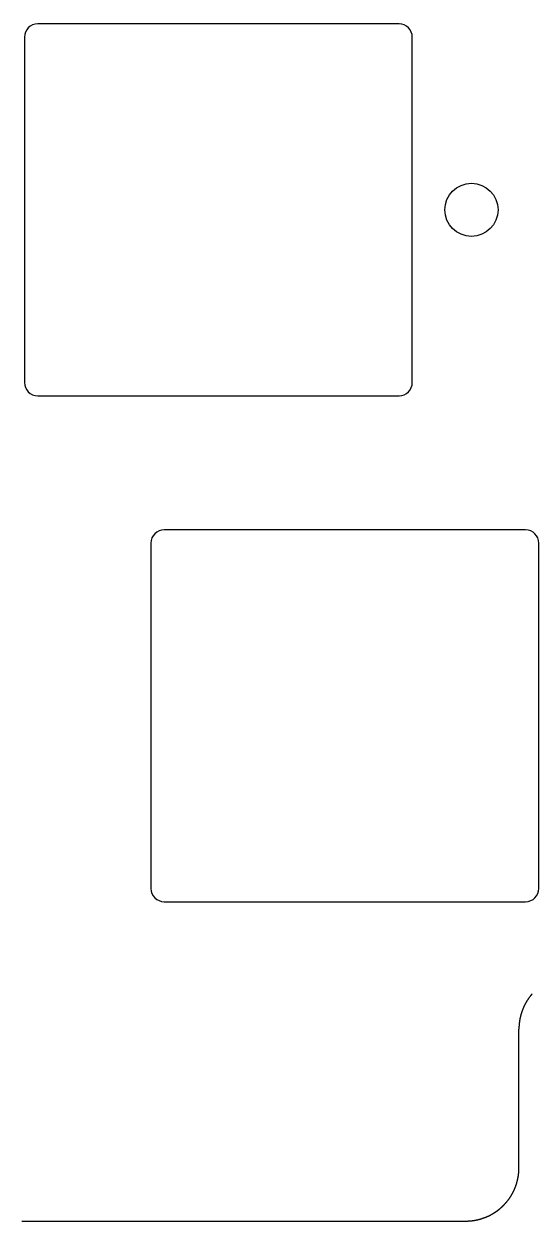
# Model space of a CAD drawing. Header units: millimetres. Extents: x -10 to 277, y -95 to 18.
# Drawn here: x 16.5 to 35.62, y -95.23 to -50.15 of the extents above; entities that cross this region are included whole.
import ezdxf

# ---------------------------------------------------------------- set-up
doc = ezdxf.new("R2010")
doc.units = ezdxf.units.MM
doc.header["$MEASUREMENT"] = 0
doc.layers.get('0').update_dxf_attribs({"linetype": 'CONTINUOUS'})
doc.layers.add('Edge.Cuts', color=53, linetype='CONTINUOUS')

msp = doc.modelspace()

# ---------------------------------------------------------------- linework, layer by layer
for points in [[(16.5125, -50.65), (16.5125, -63.65, 0.414212391), (17.0125, -64.15), (30.6125, -64.15, 0.414213562), (31.1125, -63.65), (31.1125, -50.65, 0.414213562), (30.6125, -50.15), (17.0125, -50.15, 0.414212391)], [(21.275, -69.7), (21.275, -82.7, 0.414212391), (21.775, -83.2), (35.375, -83.2, 0.414213562), (35.875, -82.7), (35.875, -69.7, 0.414213562), (35.375, -69.2), (21.775, -69.2, 0.414212391)]]:
    msp.add_lwpolyline(points, format="xyb", close=True)
msp.add_circle((33.3375, -57.15), 1)
at = {"layer": 'Edge.Cuts', "linetype": 'Continuous'}
for p, q in [((35.39551, -86.990192), (35.389194, -87.001149)), ((35.401896, -86.979276), (35.39551, -86.990192)), ((35.408351, -86.9684), (35.401896, -86.979276)), ((35.414874, -86.957566), (35.408351, -86.9684)), ((35.421466, -86.946773), (35.414874, -86.957566)), ((35.428125, -86.936022), (35.421466, -86.946773)), ((35.434852, -86.925314), (35.428125, -86.936022)), ((35.441647, -86.914649), (35.434852, -86.925314)), ((35.448509, -86.904028), (35.441647, -86.914649)), ((35.455437, -86.89345), (35.448509, -86.904028)), ((35.462433, -86.882916), (35.455437, -86.89345)), ((35.469494, -86.872427), (35.462433, -86.882916)), ((35.476622, -86.861983), (35.469494, -86.872427)), ((35.483816, -86.851584), (35.476622, -86.861983)), ((35.491075, -86.841232), (35.483816, -86.851584)), ((35.498399, -86.830925), (35.491075, -86.841232)), ((35.505789, -86.820665), (35.498399, -86.830925)), ((35.513243, -86.810452), (35.505789, -86.820665)), ((35.520761, -86.800287), (35.513243, -86.810452)), ((35.528344, -86.790169), (35.520761, -86.800287)), ((35.53599, -86.7801), (35.528344, -86.790169)), ((35.5437, -86.770079), (35.53599, -86.7801)), ((35.551474, -86.760107), (35.5437, -86.770079)), ((35.55931, -86.750184), (35.551474, -86.760107)), ((35.567209, -86.740311), (35.55931, -86.750184)), ((35.57517, -86.730487), (35.567209, -86.740311)), ((35.583194, -86.720715), (35.57517, -86.730487)), ((35.591279, -86.710993), (35.583194, -86.720715)), ((35.599426, -86.701322), (35.591279, -86.710993)), ((35.607634, -86.691702), (35.599426, -86.701322)), ((35.615903, -86.682134), (35.607634, -86.691702)), ((35.624232, -86.672618), (35.615903, -86.682134)), ((35.202594, -87.442917), (35.200859, -87.449)), ((35.204349, -87.43684), (35.202594, -87.442917)), ((35.206122, -87.430769), (35.204349, -87.43684)), ((35.207915, -87.424703), (35.206122, -87.430769)), ((35.209728, -87.418643), (35.207915, -87.424703)), ((35.211559, -87.412589), (35.209728, -87.418643)), ((35.21341, -87.40654), (35.211559, -87.412589)), ((35.215279, -87.400497), (35.21341, -87.40654)), ((35.217168, -87.394461), (35.215279, -87.400497)), ((35.219076, -87.38843), (35.217168, -87.394461)), ((35.221003, -87.382405), (35.219076, -87.38843)), ((35.222949, -87.376386), (35.221003, -87.382405)), ((35.224914, -87.370374), (35.222949, -87.376386)), ((35.226898, -87.364368), (35.224914, -87.370374)), ((35.228901, -87.358368), (35.226898, -87.364368)), ((35.230923, -87.352374), (35.228901, -87.358368)), ((35.232964, -87.346387), (35.230923, -87.352374)), ((35.235024, -87.340406), (35.232964, -87.346387)), ((35.237102, -87.334432), (35.235024, -87.340406)), ((35.2392, -87.328464), (35.237102, -87.334432)), ((35.241316, -87.322503), (35.2392, -87.328464)), ((35.243452, -87.316548), (35.241316, -87.322503)), ((35.245606, -87.310601), (35.243452, -87.316548)), ((35.247779, -87.30466), (35.245606, -87.310601)), ((35.249971, -87.298726), (35.247779, -87.30466)), ((35.252181, -87.292799), (35.249971, -87.298726)), ((35.25441, -87.286879), (35.252181, -87.292799)), ((35.256658, -87.280967), (35.25441, -87.286879)), ((35.258925, -87.275061), (35.256658, -87.280967)), ((35.26121, -87.269162), (35.258925, -87.275061)), ((35.263514, -87.263271), (35.26121, -87.269162)), ((35.265837, -87.257387), (35.263514, -87.263271)), ((35.268178, -87.251511), (35.265837, -87.257387)), ((35.270538, -87.245642), (35.268178, -87.251511)), ((35.272916, -87.23978), (35.270538, -87.245642)), ((35.275313, -87.233926), (35.272916, -87.23978)), ((35.277728, -87.22808), (35.275313, -87.233926)), ((35.282614, -87.21641), (35.277728, -87.22808)), ((35.287573, -87.204771), (35.282614, -87.21641)), ((35.292606, -87.193164), (35.287573, -87.204771)), ((35.297713, -87.18159), (35.292606, -87.193164)), ((35.302892, -87.170048), (35.297713, -87.18159)), ((35.308144, -87.158539), (35.302892, -87.170048)), ((35.313469, -87.147063), (35.308144, -87.158539)), ((35.318866, -87.135622), (35.313469, -87.147063)), ((35.324335, -87.124215), (35.318866, -87.135622)), ((35.329876, -87.112843), (35.324335, -87.124215)), ((35.335489, -87.101507), (35.329876, -87.112843)), ((35.341174, -87.090206), (35.335489, -87.101507)), ((35.346929, -87.078942), (35.341174, -87.090206)), ((35.352756, -87.067715), (35.346929, -87.078942)), ((35.358653, -87.056525), (35.352756, -87.067715)), ((35.364621, -87.045372), (35.358653, -87.056525)), ((35.37066, -87.034258), (35.364621, -87.045372)), ((35.376768, -87.023183), (35.37066, -87.034258)), ((35.382946, -87.012146), (35.376768, -87.023183)), ((35.389194, -87.001149), (35.382946, -87.012146)), ((35.127361, -87.897402), (35.127064, -87.903723)), ((35.127678, -87.891084), (35.127361, -87.897402)), ((35.128016, -87.884766), (35.127678, -87.891084)), ((35.128373, -87.87845), (35.128016, -87.884766)), ((35.12875, -87.872135), (35.128373, -87.87845)), ((35.129147, -87.865822), (35.12875, -87.872135)), ((35.129564, -87.859509), (35.129147, -87.865822)), ((35.130001, -87.8532), (35.129564, -87.859509)), ((35.130458, -87.84689), (35.130001, -87.8532)), ((35.130935, -87.840583), (35.130458, -87.84689)), ((35.131432, -87.834277), (35.130935, -87.840583)), ((35.131949, -87.827973), (35.131432, -87.834277)), ((35.132485, -87.82167), (35.131949, -87.827973)), ((35.133042, -87.815371), (35.132485, -87.82167)), ((35.133619, -87.809072), (35.133042, -87.815371)), ((35.134215, -87.802776), (35.133619, -87.809072)), ((35.134831, -87.796481), (35.134215, -87.802776)), ((35.135468, -87.790189), (35.134831, -87.796481)), ((35.136124, -87.783898), (35.135468, -87.790189)), ((35.1368, -87.77761), (35.136124, -87.783898)), ((35.137496, -87.771324), (35.1368, -87.77761)), ((35.138212, -87.765041), (35.137496, -87.771324)), ((35.138947, -87.758759), (35.138212, -87.765041)), ((35.139703, -87.75248), (35.138947, -87.758759)), ((35.140478, -87.746203), (35.139703, -87.75248)), ((35.141274, -87.73993), (35.140478, -87.746203)), ((35.142089, -87.733658), (35.141274, -87.73993)), ((35.142924, -87.72739), (35.142089, -87.733658)), ((35.143779, -87.721123), (35.142924, -87.72739)), ((35.144653, -87.714861), (35.143779, -87.721123)), ((35.145548, -87.7086), (35.144653, -87.714861)), ((35.146462, -87.702343), (35.145548, -87.7086)), ((35.147396, -87.696088), (35.146462, -87.702343)), ((35.148349, -87.689836), (35.147396, -87.696088)), ((35.149323, -87.683587), (35.148349, -87.689836)), ((35.150316, -87.677342), (35.149323, -87.683587)), ((35.151329, -87.6711), (35.150316, -87.677342)), ((35.152362, -87.664861), (35.151329, -87.6711)), ((35.153415, -87.658625), (35.152362, -87.664861)), ((35.154487, -87.652393), (35.153415, -87.658625)), ((35.155579, -87.646164), (35.154487, -87.652393)), ((35.156691, -87.639939), (35.155579, -87.646164)), ((35.157822, -87.633716), (35.156691, -87.639939)), ((35.158973, -87.627498), (35.157822, -87.633716)), ((35.160144, -87.621283), (35.158973, -87.627498)), ((35.161334, -87.615072), (35.160144, -87.621283)), ((35.162544, -87.608865), (35.161334, -87.615072)), ((35.163774, -87.602662), (35.162544, -87.608865)), ((35.165023, -87.596462), (35.163774, -87.602662)), ((35.166292, -87.590267), (35.165023, -87.596462)), ((35.167581, -87.584075), (35.166292, -87.590267)), ((35.168889, -87.577888), (35.167581, -87.584075)), ((35.170216, -87.571704), (35.168889, -87.577888)), ((35.171564, -87.565525), (35.170216, -87.571704)), ((35.17293, -87.55935), (35.171564, -87.565525)), ((35.174317, -87.55318), (35.17293, -87.55935)), ((35.175723, -87.547013), (35.174317, -87.55318)), ((35.177148, -87.540852), (35.175723, -87.547013)), ((35.178593, -87.534694), (35.177148, -87.540852)), ((35.180057, -87.528542), (35.178593, -87.534694)), ((35.181541, -87.522393), (35.180057, -87.528542)), ((35.183044, -87.51625), (35.181541, -87.522393)), ((35.184567, -87.510111), (35.183044, -87.51625)), ((35.186109, -87.503978), (35.184567, -87.510111)), ((35.18767, -87.497849), (35.186109, -87.503978)), ((35.189251, -87.491725), (35.18767, -87.497849)), ((35.190851, -87.485605), (35.189251, -87.491725)), ((35.192471, -87.479492), (35.190851, -87.485605)), ((35.19411, -87.473383), (35.192471, -87.479492)), ((35.195768, -87.467279), (35.19411, -87.473383)), ((35.197446, -87.46118), (35.195768, -87.467279)), ((35.199142, -87.455088), (35.197446, -87.46118)), ((35.200859, -87.449), (35.199142, -87.455088)), ((35.125001, -87.992292), (35.125, -87.9946)), ((35.125, -93.226), (35.125, -87.9946)), ((35.125019, -87.98596), (35.125001, -87.992292)), ((35.125056, -87.979631), (35.125019, -87.98596)), ((35.125113, -87.973301), (35.125056, -87.979631)), ((35.125191, -87.966973), (35.125113, -87.973301)), ((35.125288, -87.960643), (35.125191, -87.966973)), ((35.125405, -87.954316), (35.125288, -87.960643)), ((35.125543, -87.947988), (35.125405, -87.954316)), ((35.1257, -87.941663), (35.125543, -87.947988)), ((35.125877, -87.935336), (35.1257, -87.941663)), ((35.126075, -87.929012), (35.125877, -87.935336)), ((35.126292, -87.922688), (35.126075, -87.929012)), ((35.126529, -87.916365), (35.126292, -87.922688)), ((35.126787, -87.910043), (35.126529, -87.916365)), ((35.127064, -87.903723), (35.126787, -87.910043)), ((35.123213, -93.310557), (35.123471, -93.304235)), ((35.123471, -93.304235), (35.123708, -93.297912)), ((35.123708, -93.297912), (35.123925, -93.291588)), ((35.123925, -93.291588), (35.124123, -93.285264)), ((35.124123, -93.285264), (35.1243, -93.278937)), ((35.1243, -93.278937), (35.124457, -93.272612)), ((35.124457, -93.272612), (35.124595, -93.266284)), ((35.124595, -93.266284), (35.124712, -93.259957)), ((35.124712, -93.259957), (35.124809, -93.253627)), ((35.124809, -93.253627), (35.124887, -93.247299)), ((35.124887, -93.247299), (35.124944, -93.240969)), ((35.124944, -93.240969), (35.124981, -93.23464)), ((35.124981, -93.23464), (35.124999, -93.228308)), ((35.124999, -93.228308), (35.125, -93.226)), ((35.052554, -93.75942), (35.054232, -93.753321)), ((35.054232, -93.753321), (35.05589, -93.747217)), ((35.05589, -93.747217), (35.057529, -93.741108)), ((35.057529, -93.741108), (35.059149, -93.734995)), ((35.059149, -93.734995), (35.060749, -93.728875)), ((35.060749, -93.728875), (35.06233, -93.722751)), ((35.06233, -93.722751), (35.063891, -93.716622)), ((35.063891, -93.716622), (35.065433, -93.710489)), ((35.065433, -93.710489), (35.066956, -93.70435)), ((35.066956, -93.70435), (35.068459, -93.698207)), ((35.068459, -93.698207), (35.069943, -93.692058)), ((35.069943, -93.692058), (35.071407, -93.685906)), ((35.071407, -93.685906), (35.072852, -93.679748)), ((35.072852, -93.679748), (35.074277, -93.673587)), ((35.074277, -93.673587), (35.075683, -93.66742)), ((35.075683, -93.66742), (35.07707, -93.66125)), ((35.07707, -93.66125), (35.078436, -93.655075)), ((35.078436, -93.655075), (35.079784, -93.648896)), ((35.079784, -93.648896), (35.081111, -93.642712)), ((35.081111, -93.642712), (35.082419, -93.636525)), ((35.082419, -93.636525), (35.083708, -93.630333)), ((35.083708, -93.630333), (35.084977, -93.624138)), ((35.084977, -93.624138), (35.086226, -93.617938)), ((35.086226, -93.617938), (35.087456, -93.611735)), ((35.087456, -93.611735), (35.088666, -93.605528)), ((35.088666, -93.605528), (35.089856, -93.599317)), ((35.089856, -93.599317), (35.091027, -93.593102)), ((35.091027, -93.593102), (35.092178, -93.586884)), ((35.092178, -93.586884), (35.093309, -93.580661)), ((35.093309, -93.580661), (35.094421, -93.574436)), ((35.094421, -93.574436), (35.095513, -93.568207)), ((35.095513, -93.568207), (35.096585, -93.561975)), ((35.096585, -93.561975), (35.097638, -93.555739)), ((35.097638, -93.555739), (35.098671, -93.5495)), ((35.098671, -93.5495), (35.099684, -93.543258)), ((35.099684, -93.543258), (35.100677, -93.537013)), ((35.100677, -93.537013), (35.101651, -93.530764)), ((35.101651, -93.530764), (35.102604, -93.524512)), ((35.102604, -93.524512), (35.103538, -93.518257)), ((35.103538, -93.518257), (35.104452, -93.512)), ((35.104452, -93.512), (35.105347, -93.505739)), ((35.105347, -93.505739), (35.106221, -93.499477)), ((35.106221, -93.499477), (35.107076, -93.49321)), ((35.107076, -93.49321), (35.107911, -93.486942)), ((35.107911, -93.486942), (35.108726, -93.48067)), ((35.108726, -93.48067), (35.109522, -93.474397)), ((35.109522, -93.474397), (35.110297, -93.46812)), ((35.110297, -93.46812), (35.111053, -93.461841)), ((35.111053, -93.461841), (35.111788, -93.455559)), ((35.111788, -93.455559), (35.112504, -93.449276)), ((35.112504, -93.449276), (35.1132, -93.44299)), ((35.1132, -93.44299), (35.113876, -93.436702)), ((35.113876, -93.436702), (35.114532, -93.430411)), ((35.114532, -93.430411), (35.115169, -93.424119)), ((35.115169, -93.424119), (35.115785, -93.417824)), ((35.115785, -93.417824), (35.116381, -93.411528)), ((35.116381, -93.411528), (35.116958, -93.405229)), ((35.116958, -93.405229), (35.117515, -93.39893)), ((35.117515, -93.39893), (35.118051, -93.392627)), ((35.118051, -93.392627), (35.118568, -93.386323)), ((35.118568, -93.386323), (35.119065, -93.380017)), ((35.119065, -93.380017), (35.119542, -93.37371)), ((35.119542, -93.37371), (35.119999, -93.3674)), ((35.119999, -93.3674), (35.120436, -93.361091)), ((35.120436, -93.361091), (35.120853, -93.354778)), ((35.120853, -93.354778), (35.12125, -93.348465)), ((35.12125, -93.348465), (35.121627, -93.34215)), ((35.121627, -93.34215), (35.121984, -93.335834)), ((35.121984, -93.335834), (35.122322, -93.329516)), ((35.122322, -93.329516), (35.122639, -93.323198)), ((35.122639, -93.323198), (35.122936, -93.316877)), ((35.122936, -93.316877), (35.123213, -93.310557)), ((34.860806, -94.219451), (34.867054, -94.208454)), ((34.867054, -94.208454), (34.873232, -94.197417)), ((34.873232, -94.197417), (34.87934, -94.186342)), ((34.87934, -94.186342), (34.885379, -94.175228)), ((34.885379, -94.175228), (34.891347, -94.164075)), ((34.891347, -94.164075), (34.897244, -94.152885)), ((34.897244, -94.152885), (34.903071, -94.141658)), ((34.903071, -94.141658), (34.908826, -94.130394)), ((34.908826, -94.130394), (34.914511, -94.119093)), ((34.914511, -94.119093), (34.920124, -94.107757)), ((34.920124, -94.107757), (34.925665, -94.096385)), ((34.925665, -94.096385), (34.931134, -94.084978)), ((34.931134, -94.084978), (34.936531, -94.073537)), ((34.936531, -94.073537), (34.941856, -94.062061)), ((34.941856, -94.062061), (34.947108, -94.050552)), ((34.947108, -94.050552), (34.952287, -94.03901)), ((34.952287, -94.03901), (34.957394, -94.027436)), ((34.957394, -94.027436), (34.962427, -94.015829)), ((34.962427, -94.015829), (34.967386, -94.00419)), ((34.967386, -94.00419), (34.972272, -93.99252)), ((34.972272, -93.99252), (34.974687, -93.986674)), ((34.974687, -93.986674), (34.977084, -93.98082)), ((34.977084, -93.98082), (34.979462, -93.974958)), ((34.979462, -93.974958), (34.981822, -93.969089)), ((34.981822, -93.969089), (34.984163, -93.963213)), ((34.984163, -93.963213), (34.986486, -93.957329)), ((34.986486, -93.957329), (34.98879, -93.951438)), ((34.98879, -93.951438), (34.991075, -93.945539)), ((34.991075, -93.945539), (34.993342, -93.939633)), ((34.993342, -93.939633), (34.99559, -93.933721)), ((34.99559, -93.933721), (34.997819, -93.927801)), ((34.997819, -93.927801), (35.000029, -93.921874)), ((35.000029, -93.921874), (35.002221, -93.91594)), ((35.002221, -93.91594), (35.004394, -93.909999)), ((35.004394, -93.909999), (35.006548, -93.904052)), ((35.006548, -93.904052), (35.008684, -93.898097)), ((35.008684, -93.898097), (35.0108, -93.892136)), ((35.0108, -93.892136), (35.012898, -93.886168)), ((35.012898, -93.886168), (35.014976, -93.880194)), ((35.014976, -93.880194), (35.017036, -93.874213)), ((35.017036, -93.874213), (35.019077, -93.868226)), ((35.019077, -93.868226), (35.021099, -93.862232)), ((35.021099, -93.862232), (35.023102, -93.856232)), ((35.023102, -93.856232), (35.025086, -93.850226)), ((35.025086, -93.850226), (35.027051, -93.844214)), ((35.027051, -93.844214), (35.028997, -93.838195)), ((35.028997, -93.838195), (35.030924, -93.83217)), ((35.030924, -93.83217), (35.032832, -93.826139)), ((35.032832, -93.826139), (35.034721, -93.820103)), ((35.034721, -93.820103), (35.03659, -93.81406)), ((35.03659, -93.81406), (35.038441, -93.808011)), ((35.038441, -93.808011), (35.040272, -93.801957)), ((35.040272, -93.801957), (35.042085, -93.795897)), ((35.042085, -93.795897), (35.043878, -93.789831)), ((35.043878, -93.789831), (35.045651, -93.78376)), ((35.045651, -93.78376), (35.047406, -93.777683)), ((35.047406, -93.777683), (35.049141, -93.7716)), ((35.049141, -93.7716), (35.050858, -93.765512)), ((35.050858, -93.765512), (35.052554, -93.75942)), ((34.519528, -94.659602), (34.524058, -94.655182)), ((34.524058, -94.655182), (34.528575, -94.650746)), ((34.528575, -94.650746), (34.533077, -94.646296)), ((34.533077, -94.646296), (34.537567, -94.641831)), ((34.537567, -94.641831), (34.5392, -94.6402)), ((34.5392, -94.6402), (34.54812, -94.631223)), ((34.54812, -94.631223), (34.556982, -94.622191)), ((34.556982, -94.622191), (34.565787, -94.613104)), ((34.565787, -94.613104), (34.574533, -94.603963)), ((34.574533, -94.603963), (34.58322, -94.594767)), ((34.58322, -94.594767), (34.591849, -94.585517)), ((34.591849, -94.585517), (34.600418, -94.576213)), ((34.600418, -94.576213), (34.608928, -94.566855)), ((34.608928, -94.566855), (34.617378, -94.557445)), ((34.617378, -94.557445), (34.625768, -94.547982)), ((34.625768, -94.547982), (34.634097, -94.538466)), ((34.634097, -94.538466), (34.642366, -94.528898)), ((34.642366, -94.528898), (34.650574, -94.519278)), ((34.650574, -94.519278), (34.658721, -94.509607)), ((34.658721, -94.509607), (34.666806, -94.499885)), ((34.666806, -94.499885), (34.67483, -94.490113)), ((34.67483, -94.490113), (34.682791, -94.480289)), ((34.682791, -94.480289), (34.69069, -94.470416)), ((34.69069, -94.470416), (34.698526, -94.460493)), ((34.698526, -94.460493), (34.7063, -94.450521)), ((34.7063, -94.450521), (34.71401, -94.4405)), ((34.71401, -94.4405), (34.721656, -94.430431)), ((34.721656, -94.430431), (34.729239, -94.420313)), ((34.729239, -94.420313), (34.736757, -94.410148)), ((34.736757, -94.410148), (34.744211, -94.399935)), ((34.744211, -94.399935), (34.751601, -94.389675)), ((34.751601, -94.389675), (34.758925, -94.379368)), ((34.758925, -94.379368), (34.766184, -94.369016)), ((34.766184, -94.369016), (34.773378, -94.358617)), ((34.773378, -94.358617), (34.780506, -94.348173)), ((34.780506, -94.348173), (34.787567, -94.337684)), ((34.787567, -94.337684), (34.794563, -94.32715)), ((34.794563, -94.32715), (34.801491, -94.316572)), ((34.801491, -94.316572), (34.808353, -94.305951)), ((34.808353, -94.305951), (34.815148, -94.295286)), ((34.815148, -94.295286), (34.821875, -94.284578)), ((34.821875, -94.284578), (34.828534, -94.273827)), ((34.828534, -94.273827), (34.835126, -94.263034)), ((34.835126, -94.263034), (34.841649, -94.2522)), ((34.841649, -94.2522), (34.848104, -94.241324)), ((34.848104, -94.241324), (34.85449, -94.230408)), ((34.85449, -94.230408), (34.860806, -94.219451)), ((33.794706, -95.110535), (33.806613, -95.106261)), ((33.806613, -95.106261), (33.818492, -95.101912)), ((33.818492, -95.101912), (33.830344, -95.097487)), ((33.830344, -95.097487), (33.842167, -95.092988)), ((33.842167, -95.092988), (33.853962, -95.088414)), ((33.853962, -95.088414), (33.865728, -95.083765)), ((33.865728, -95.083765), (33.877465, -95.079042)), ((33.877465, -95.079042), (33.889171, -95.074245)), ((33.889171, -95.074245), (33.895013, -95.071819)), ((33.895013, -95.071819), (33.900847, -95.069374)), ((33.900847, -95.069374), (33.906674, -95.066911)), ((33.906674, -95.066911), (33.912492, -95.064429)), ((33.912492, -95.064429), (33.918303, -95.061929)), ((33.918303, -95.061929), (33.924106, -95.059411)), ((33.924106, -95.059411), (33.929901, -95.056874)), ((33.929901, -95.056874), (33.935688, -95.054319)), ((33.935688, -95.054319), (33.941466, -95.051746)), ((33.941466, -95.051746), (33.947237, -95.049154)), ((33.947237, -95.049154), (33.952999, -95.046544)), ((33.952999, -95.046544), (33.958753, -95.043916)), ((33.958753, -95.043916), (33.964499, -95.04127)), ((33.964499, -95.04127), (33.970236, -95.038606)), ((33.970236, -95.038606), (33.975965, -95.035923)), ((33.975965, -95.035923), (33.981685, -95.033223)), ((33.981685, -95.033223), (33.987397, -95.030504)), ((33.987397, -95.030504), (33.9931, -95.027767)), ((33.9931, -95.027767), (33.998794, -95.025013)), ((33.998794, -95.025013), (34.00448, -95.02224)), ((34.00448, -95.02224), (34.010157, -95.01945)), ((34.010157, -95.01945), (34.015825, -95.016641)), ((34.015825, -95.016641), (34.021484, -95.013815)), ((34.021484, -95.013815), (34.027134, -95.01097)), ((34.027134, -95.01097), (34.032775, -95.008108)), ((34.032775, -95.008108), (34.038407, -95.005228)), ((34.038407, -95.005228), (34.04403, -95.00233)), ((34.04403, -95.00233), (34.049643, -94.999415)), ((34.049643, -94.999415), (34.055247, -94.996482)), ((34.055247, -94.996482), (34.060843, -94.99353)), ((34.060843, -94.99353), (34.066428, -94.990562)), ((34.066428, -94.990562), (34.072004, -94.987576)), ((34.072004, -94.987576), (34.077571, -94.984572)), ((34.077571, -94.984572), (34.083128, -94.98155)), ((34.083128, -94.98155), (34.088675, -94.978512)), ((34.088675, -94.978512), (34.094213, -94.975455)), ((34.094213, -94.975455), (34.099741, -94.972381)), ((34.099741, -94.972381), (34.10526, -94.96929)), ((34.10526, -94.96929), (34.110768, -94.966181)), ((34.110768, -94.966181), (34.116267, -94.963055)), ((34.116267, -94.963055), (34.121755, -94.959911)), ((34.121755, -94.959911), (34.127234, -94.95675)), ((34.127234, -94.95675), (34.132702, -94.953572)), ((34.132702, -94.953572), (34.138161, -94.950376)), ((34.138161, -94.950376), (34.143609, -94.947164)), ((34.143609, -94.947164), (34.149047, -94.943934)), ((34.149047, -94.943934), (34.154475, -94.940687)), ((34.154475, -94.940687), (34.159893, -94.937423)), ((34.159893, -94.937423), (34.165299, -94.934142)), ((34.165299, -94.934142), (34.170696, -94.930843)), ((34.170696, -94.930843), (34.176082, -94.927528)), ((34.176082, -94.927528), (34.181458, -94.924195)), ((34.181458, -94.924195), (34.186823, -94.920846)), ((34.186823, -94.920846), (34.192178, -94.91748)), ((34.192178, -94.91748), (34.197521, -94.914097)), ((34.197521, -94.914097), (34.202854, -94.910696)), ((34.202854, -94.910696), (34.208176, -94.90728)), ((34.208176, -94.90728), (34.213487, -94.903846)), ((34.213487, -94.903846), (34.218787, -94.900396)), ((34.218787, -94.900396), (34.224077, -94.896928)), ((34.224077, -94.896928), (34.229355, -94.893444)), ((34.229355, -94.893444), (34.234623, -94.889944)), ((34.234623, -94.889944), (34.239879, -94.886427)), ((34.239879, -94.886427), (34.245124, -94.882893)), ((34.245124, -94.882893), (34.250357, -94.879343)), ((34.250357, -94.879343), (34.25558, -94.875775)), ((34.25558, -94.875775), (34.260791, -94.872192)), ((34.260791, -94.872192), (34.265991, -94.868592)), ((34.265991, -94.868592), (34.271179, -94.864976)), ((34.271179, -94.864976), (34.276356, -94.861343)), ((34.276356, -94.861343), (34.281521, -94.857695)), ((34.281521, -94.857695), (34.286676, -94.854029)), ((34.286676, -94.854029), (34.291817, -94.850348)), ((34.291817, -94.850348), (34.296948, -94.84665)), ((34.296948, -94.84665), (34.302067, -94.842936)), ((34.302067, -94.842936), (34.307174, -94.839205)), ((34.307174, -94.839205), (34.312269, -94.835459)), ((34.312269, -94.835459), (34.317353, -94.831696)), ((34.317353, -94.831696), (34.322424, -94.827918)), ((34.322424, -94.827918), (34.327484, -94.824123)), ((34.327484, -94.824123), (34.332531, -94.820313)), ((34.332531, -94.820313), (34.337566, -94.816486)), ((34.337566, -94.816486), (34.342589, -94.812644)), ((34.342589, -94.812644), (34.347601, -94.808785)), ((34.347601, -94.808785), (34.352599, -94.804911)), ((34.352599, -94.804911), (34.357586, -94.801021)), ((34.357586, -94.801021), (34.36256, -94.797115)), ((34.36256, -94.797115), (34.367523, -94.793193)), ((34.367523, -94.793193), (34.372472, -94.789256)), ((34.372472, -94.789256), (34.37741, -94.785303)), ((34.37741, -94.785303), (34.382334, -94.781335)), ((34.382334, -94.781335), (34.387247, -94.77735)), ((34.387247, -94.77735), (34.392146, -94.773351)), ((34.392146, -94.773351), (34.397034, -94.769335)), ((34.397034, -94.769335), (34.401907, -94.765304)), ((34.401907, -94.765304), (34.40677, -94.761258)), ((34.40677, -94.761258), (34.411618, -94.757196)), ((34.411618, -94.757196), (34.416455, -94.753119)), ((34.416455, -94.753119), (34.421278, -94.749027)), ((34.421278, -94.749027), (34.426089, -94.744918)), ((34.426089, -94.744918), (34.430886, -94.740796)), ((34.430886, -94.740796), (34.435671, -94.736657)), ((34.435671, -94.736657), (34.440442, -94.732504)), ((34.440442, -94.732504), (34.445201, -94.728335)), ((34.445201, -94.728335), (34.449946, -94.724151)), ((34.449946, -94.724151), (34.454678, -94.719952)), ((34.454678, -94.719952), (34.459397, -94.715738)), ((34.459397, -94.715738), (34.464104, -94.711509)), ((34.464104, -94.711509), (34.468796, -94.707265)), ((34.468796, -94.707265), (34.473475, -94.703006)), ((34.473475, -94.703006), (34.478141, -94.698733)), ((34.478141, -94.698733), (34.482794, -94.694443)), ((34.482794, -94.694443), (34.487433, -94.69014)), ((34.487433, -94.69014), (34.492059, -94.685821)), ((34.492059, -94.685821), (34.496671, -94.681489)), ((34.496671, -94.681489), (34.50127, -94.67714)), ((34.50127, -94.67714), (34.505854, -94.672778)), ((34.505854, -94.672778), (34.510426, -94.6684)), ((34.510426, -94.6684), (34.514984, -94.664009)), ((34.514984, -94.664009), (34.519528, -94.659602)), ((16.4166, -95.226), (33.125, -95.226)), ((33.125, -95.226), (33.137654, -95.22596)), ((33.137654, -95.22596), (33.150306, -95.22584)), ((33.150306, -95.22584), (33.162956, -95.22564)), ((33.162956, -95.22564), (33.175603, -95.22536)), ((33.175603, -95.22536), (33.188248, -95.225001)), ((33.188248, -95.225001), (33.200889, -95.224561)), ((33.200889, -95.224561), (33.213526, -95.224042)), ((33.213526, -95.224042), (33.226159, -95.223442)), ((33.226159, -95.223442), (33.238787, -95.222763)), ((33.238787, -95.222763), (33.25141, -95.222004)), ((33.25141, -95.222004), (33.264028, -95.221166)), ((33.264028, -95.221166), (33.27664, -95.220247)), ((33.27664, -95.220247), (33.289245, -95.219249)), ((33.289245, -95.219249), (33.301843, -95.218171)), ((33.301843, -95.218171), (33.314434, -95.217014)), ((33.314434, -95.217014), (33.327017, -95.215777)), ((33.327017, -95.215777), (33.339592, -95.21446)), ((33.339592, -95.21446), (33.352157, -95.213064)), ((33.352157, -95.213064), (33.364714, -95.211589)), ((33.364714, -95.211589), (33.377261, -95.210034)), ((33.377261, -95.210034), (33.389798, -95.2084)), ((33.389798, -95.2084), (33.402325, -95.206686)), ((33.402325, -95.206686), (33.41484, -95.204894)), ((33.41484, -95.204894), (33.427344, -95.203022)), ((33.427344, -95.203022), (33.439836, -95.201071)), ((33.439836, -95.201071), (33.452315, -95.199041)), ((33.452315, -95.199041), (33.464781, -95.196933)), ((33.464781, -95.196933), (33.477234, -95.194745)), ((33.477234, -95.194745), (33.489673, -95.192479)), ((33.489673, -95.192479), (33.502098, -95.190134)), ((33.502098, -95.190134), (33.514507, -95.18771)), ((33.514507, -95.18771), (33.526902, -95.185208)), ((33.526902, -95.185208), (33.53928, -95.182628)), ((33.53928, -95.182628), (33.551642, -95.179969)), ((33.551642, -95.179969), (33.563988, -95.177232)), ((33.563988, -95.177232), (33.576316, -95.174417)), ((33.576316, -95.174417), (33.588626, -95.171524)), ((33.588626, -95.171524), (33.600918, -95.168553)), ((33.600918, -95.168553), (33.613191, -95.165505)), ((33.613191, -95.165505), (33.625446, -95.162379)), ((33.625446, -95.162379), (33.63768, -95.159175)), ((33.63768, -95.159175), (33.649894, -95.155894)), ((33.649894, -95.155894), (33.662087, -95.152535)), ((33.662087, -95.152535), (33.674259, -95.1491)), ((33.674259, -95.1491), (33.68641, -95.145587)), ((33.68641, -95.145587), (33.698538, -95.141998)), ((33.698538, -95.141998), (33.710644, -95.138332)), ((33.710644, -95.138332), (33.722726, -95.13459)), ((33.722726, -95.13459), (33.734785, -95.130771)), ((33.734785, -95.130771), (33.746819, -95.126875)), ((33.746819, -95.126875), (33.758829, -95.122904)), ((33.758829, -95.122904), (33.770814, -95.118857)), ((33.770814, -95.118857), (33.782773, -95.114734)), ((33.782773, -95.114734), (33.794706, -95.110535))]:
    msp.add_line(p, q, dxfattribs=at)

doc.saveas('drawing.dxf')
